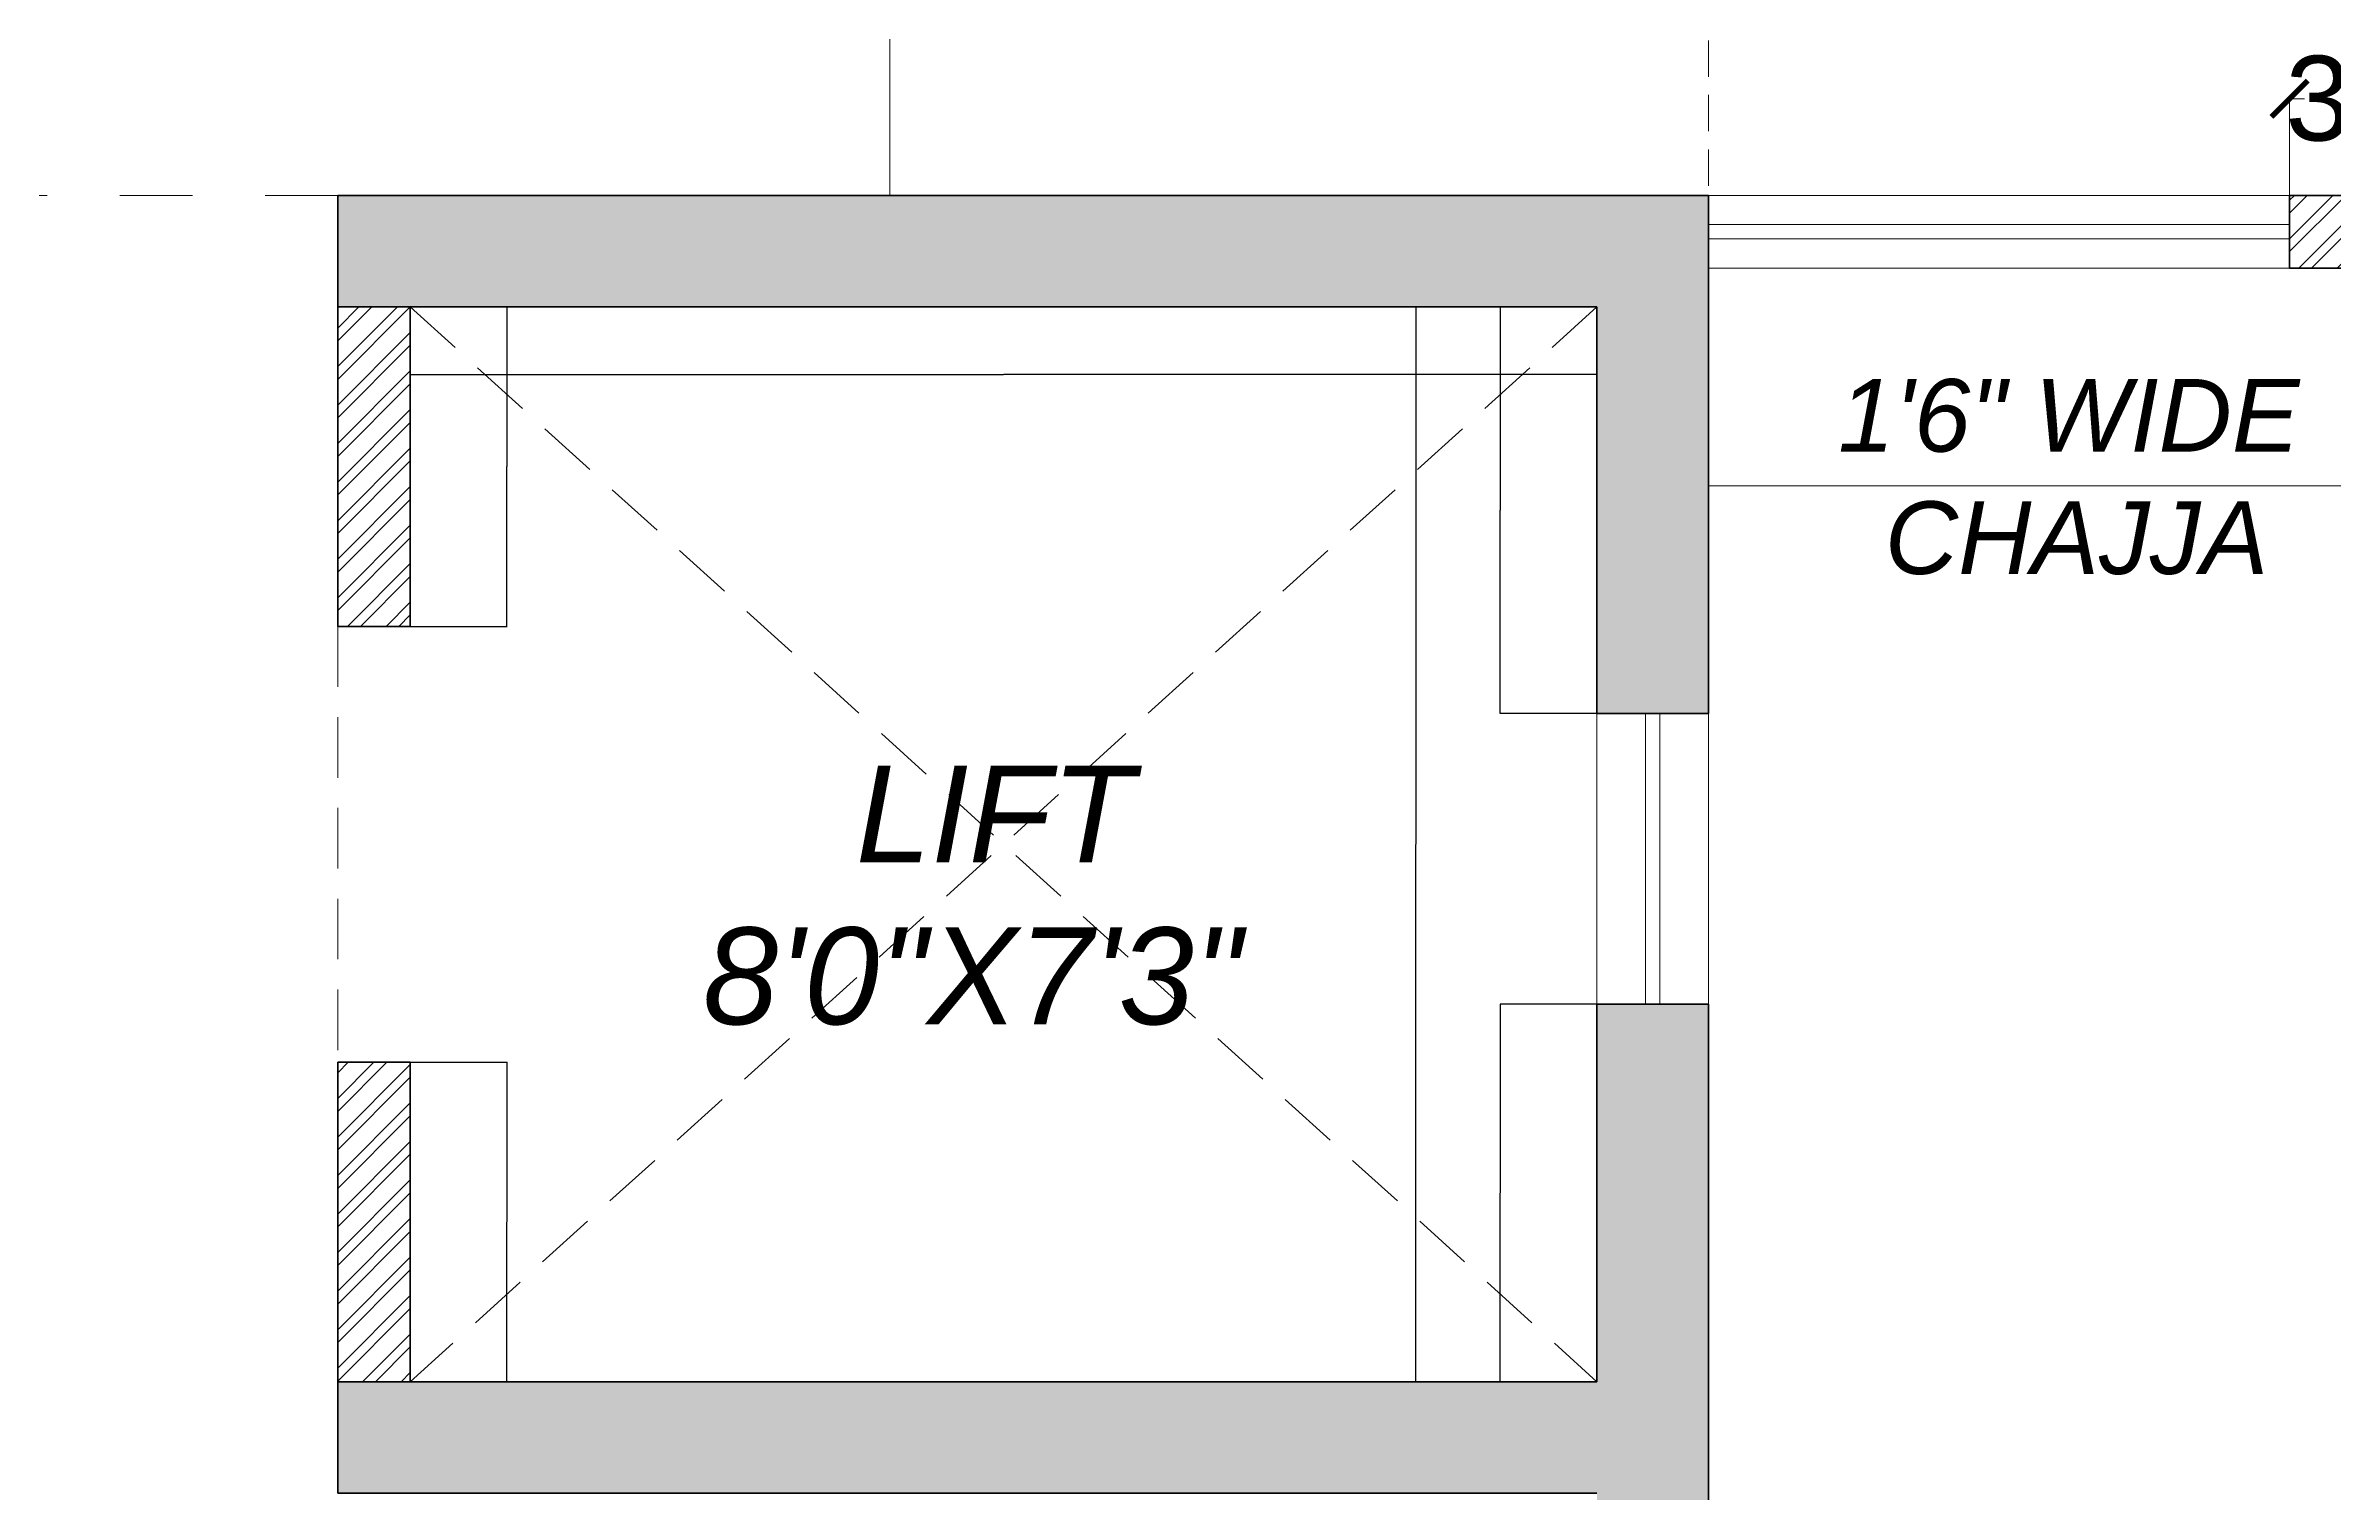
# Model space of a CAD drawing. Header units: millimetres. Extents: x 69529 to 85301, y 41669 to 59279.
# Drawn here: x 72277 to 77001, y 45079 to 48068 of the extents above; entities that cross this region are included whole.
import ezdxf

# ---------------------------------------------------------------- set-up
doc = ezdxf.new("R2010")
doc.units = ezdxf.units.MM
doc.linetypes.add('( Hidden )', pattern=[0.375, 0.25, -0.125])
doc.linetypes.add('DASH', pattern=[1, 0.5, -0.5])
doc.layers.add('-CG-P-DIM', color=7, linetype='Continuous')
for name, color, linetype, lineweight, true_color in [('DA_BUILDING LINE', 7, 'Continuous', 9, 0xdb0000), ('DA_DIMENSION', 7, 'Continuous', 5, 0x474747), ('DA_HATCH', 7, 'Continuous', 5, 0x545454)]:
    doc.layers.add(name, color=color, linetype=linetype, lineweight=lineweight, true_color=true_color)
for name, color, linetype, lineweight in [('DA_CARPET AREA RERA', 30, 'Continuous', 9), ('DA_CHAJJA', 44, 'Continuous', 0), ('DA_COLUMN', 40, 'Continuous', 40), ('DA_DOOR', 35, 'Continuous', 0), ('DA_DOTTED LINES', 8, 'DASH', 5), ('DA_TEXT IN SQ.FT', 193, 'Continuous', 9), ('DA_WALL', 7, 'Continuous', 35), ('DA_WINDOW', 4, 'Continuous', 9)]:
    doc.layers.add(name, color=color, linetype=linetype, lineweight=lineweight)
doc.styles.add('MtXpl_Arial', font='ArialItalic.ttf')
doc.styles.get("Standard").update_dxf_attribs({"font": 'Arial.ttf'})
doc.dimstyles.get("Standard").update_dxf_attribs({"dimtxt": 0.18, "dimasz": 0.18, "dimexe": 0.18, "dimexo": 0.0625, "dimgap": 0.09, "dimtad": 0, "dimtih": 1, "dimtoh": 1, "dimdec": 4, "dimzin": 0, "dimdsep": 46, "dimtxsty": 'Standard', "dimcen": 0.09, "dimadec": 0, "dimazin": 0, "dimtfac": 1, "dimtdec": 4, "dimtofl": 0, "dimtmove": 0, "dimatfit": 3, "dimfxl": 1, "dimtolj": 1, "dimtzin": 0, "dimarcsym": 0})

# ---------------------------------------------------------------- blocks, each defined once
blk = doc.blocks.new('_ArchTick')
at = {"color": 0, "linetype": 'ByBlock', "const_width": 0.15}
blk.add_lwpolyline([(-0.5, -0.5), (0.5, 0.5)], dxfattribs=at)
blk = doc.blocks.new('*D181')
at = {"layer": 'DA_DIMENSION', "transparency": 16777216}
for p, q in [((-24133.6, 88086.6), (-24133.6, 88286.2)), ((-24133.6, 88286), (-24102.5, 88286)), ((-23743.6, 88286), (-23774.6, 88286)), ((-23743.6, 88086.6), (-23743.6, 88286.2))]:
    blk.add_line(p, q, dxfattribs=at)
at = {"layer": 'Defpoints', "color": 0, "transparency": 16777216}
for p in [(-23743.6, 88286), (-24133.6, 88086.5), (-23743.6, 88086.5)]:
    blk.add_point(p, dxfattribs=at)
at = {"layer": 'DA_DIMENSION', "transparency": 16777216, "xscale": 75, "yscale": 75, "zscale": 75, "rotation": 180}
blk.add_blockref('_ArchTick', (-24133.6, 88286), dxfattribs=at)
at = {"layer": 'DA_DIMENSION', "transparency": 16777216, "xscale": 75, "yscale": 75, "zscale": 75}
blk.add_blockref('_ArchTick', (-23743.6, 88286), dxfattribs=at)
at = {"layer": 'DA_DIMENSION', "color": 7, "transparency": 16777216, "insert": (-23938.6, 88286), "char_height": 175, "attachment_point": 5}
blk.add_mtext('\\A1;390', dxfattribs=at)
blk = doc.blocks.new('*D481')
at = {"layer": 'DA_DIMENSION', "color": 0, "lineweight": -2, "transparency": 16777216}
for p, q in [((73029.2, 47528.9), (73029.2, 47388.7)), ((75479.2, 47528.9), (75479.2, 47388.7)), ((73029.4, 47388.8), (74253.6, 47388.8)), ((75479, 47388.8), (74254.9, 47388.8))]:
    blk.add_line(p, q, dxfattribs=at)
at = {"layer": 'DA_DIMENSION', "color": 0, "transparency": 16777216}
for points in [[(73029.4, 47388.9), (73029.4, 47388.8), (73029.2, 47388.8)], [(75479, 47388.9), (75479, 47388.8), (75479.2, 47388.8)]]:
    blk.add_solid(points, dxfattribs=at)
at = {"layer": 'Defpoints', "color": 0, "transparency": 16777216}
for p in [(73029.2, 47529), (75479.2, 47529), (75479.2, 47388.8)]:
    blk.add_point(p, dxfattribs=at)
at = {"layer": 'DA_DIMENSION', "color": 0, "transparency": 16777216, "insert": (74254.2, 47388.8), "char_height": 0.18, "attachment_point": 5}
blk.add_mtext('\\A1;2450.0000', dxfattribs=at)
blk = doc.blocks.new('*D497')
at = {"layer": 'DA_DIMENSION', "color": 0, "lineweight": -2, "transparency": 16777216}
for p, q in [((75479.2, 47529), (75105, 47529)), ((75105.1, 47528.8), (75105.1, 46419.2)), ((75105.1, 45309.2), (75105.1, 46418.8)), ((75479.2, 45309), (75105, 45309))]:
    blk.add_line(p, q, dxfattribs=at)
at = {"layer": 'DA_DIMENSION', "color": 0, "transparency": 16777216}
for points in [[(75105.1, 47528.8), (75105.2, 47528.8), (75105.1, 47529)], [(75105.1, 45309.2), (75105.2, 45309.2), (75105.1, 45309)]]:
    blk.add_solid(points, dxfattribs=at)
at = {"layer": 'Defpoints', "color": 0, "transparency": 16777216}
for p in [(75479.2, 47529), (75105.1, 45309), (75479.2, 45309)]:
    blk.add_point(p, dxfattribs=at)
at = {"layer": 'DA_DIMENSION', "color": 0, "transparency": 16777216, "insert": (75105.1, 46419), "char_height": 0.18, "attachment_point": 5}
blk.add_mtext('\\A1;2220.0000', dxfattribs=at)
blk = doc.blocks.new('*D482')
at = {"layer": 'DA_DIMENSION', "color": 0, "lineweight": -2, "transparency": 16777216}
for p, q in [((75479.2, 47529), (75279.3, 47529)), ((75279.5, 47528.8), (75279.5, 47109.2)), ((75279.5, 46689.2), (75279.5, 47108.8)), ((75479.2, 46689), (75279.3, 46689))]:
    blk.add_line(p, q, dxfattribs=at)
at = {"layer": 'DA_DIMENSION', "color": 0, "transparency": 16777216}
for points in [[(75279.5, 47528.8), (75279.6, 47528.8), (75279.5, 47529)], [(75279.5, 46689.2), (75279.6, 46689.2), (75279.5, 46689)]]:
    blk.add_solid(points, dxfattribs=at)
at = {"layer": 'Defpoints', "color": 0, "transparency": 16777216}
for p in [(75279.5, 47529), (75479.2, 47529), (75479.2, 46689)]:
    blk.add_point(p, dxfattribs=at)
at = {"layer": 'DA_DIMENSION', "color": 0, "transparency": 16777216, "insert": (75279.5, 47109), "char_height": 0.18, "attachment_point": 5}
blk.add_mtext('\\A1;EQ', dxfattribs=at)
blk = doc.blocks.new('*D483')
at = {"layer": 'DA_DIMENSION', "color": 0, "lineweight": -2, "transparency": 16777216}
for p, q in [((75479.2, 46089), (75279.3, 46089)), ((75279.5, 46088.8), (75279.5, 45699.2)), ((75279.5, 45309.2), (75279.5, 45698.8)), ((75479.2, 45309), (75279.3, 45309))]:
    blk.add_line(p, q, dxfattribs=at)
at = {"layer": 'DA_DIMENSION', "color": 0, "transparency": 16777216}
for points in [[(75279.5, 46088.8), (75279.6, 46088.8), (75279.5, 46089)], [(75279.5, 45309.2), (75279.6, 45309.2), (75279.5, 45309)]]:
    blk.add_solid(points, dxfattribs=at)
at = {"layer": 'Defpoints', "color": 0, "transparency": 16777216}
for p in [(75479.2, 46089), (75279.5, 45309), (75479.2, 45309)]:
    blk.add_point(p, dxfattribs=at)
at = {"layer": 'DA_DIMENSION', "color": 0, "transparency": 16777216, "insert": (75279.5, 45699), "char_height": 0.18, "attachment_point": 5}
blk.add_mtext('\\A1;EQ', dxfattribs=at)
blk = doc.blocks.new('*D486')
at = {"layer": 'DA_DIMENSION', "color": 0, "lineweight": -2, "transparency": 16777216}
for p, q in [((73029.3, 47529), (73229, 47529)), ((73228.8, 47528.8), (73228.8, 47199.2)), ((73228.8, 46869.2), (73228.8, 47198.8)), ((73029.3, 46869), (73229, 46869))]:
    blk.add_line(p, q, dxfattribs=at)
at = {"layer": 'DA_DIMENSION', "color": 0, "transparency": 16777216}
for points in [[(73228.8, 47528.8), (73228.9, 47528.8), (73228.8, 47529)], [(73228.8, 46869.2), (73228.9, 46869.2), (73228.8, 46869)]]:
    blk.add_solid(points, dxfattribs=at)
at = {"layer": 'Defpoints', "color": 0, "transparency": 16777216}
for p in [(73029.2, 47529), (73228.8, 47529), (73029.2, 46869)]:
    blk.add_point(p, dxfattribs=at)
at = {"layer": 'DA_DIMENSION', "color": 0, "transparency": 16777216, "insert": (73228.8, 47199), "char_height": 0.18, "attachment_point": 5}
blk.add_mtext('\\A1;EQ', dxfattribs=at)
blk = doc.blocks.new('*D487')
at = {"layer": 'DA_DIMENSION', "color": 0, "lineweight": -2, "transparency": 16777216}
for p, q in [((73029.3, 45969), (73229, 45969)), ((73228.8, 45968.8), (73228.8, 45639.2)), ((73228.8, 45309.2), (73228.8, 45638.8)), ((73029.3, 45309), (73229, 45309))]:
    blk.add_line(p, q, dxfattribs=at)
at = {"layer": 'DA_DIMENSION', "color": 0, "transparency": 16777216}
for points in [[(73228.8, 45968.8), (73228.9, 45968.8), (73228.8, 45969)], [(73228.8, 45309.2), (73228.9, 45309.2), (73228.8, 45309)]]:
    blk.add_solid(points, dxfattribs=at)
at = {"layer": 'Defpoints', "color": 0, "transparency": 16777216}
for p in [(73029.2, 45969), (73029.2, 45309), (73228.8, 45309)]:
    blk.add_point(p, dxfattribs=at)
at = {"layer": 'DA_DIMENSION', "color": 0, "transparency": 16777216, "insert": (73228.8, 45639), "char_height": 0.18, "attachment_point": 5}
blk.add_mtext('\\A1;EQ', dxfattribs=at)
blk = doc.blocks.new('fsdaafdh')
at = {"layer": 'DA_DIMENSION'}
dim = blk.add_linear_dim(base=(-23743.59418, 88285.98129), p1=(-24133.59418, 88086.52535), p2=(-23743.59418, 88086.52535), dimstyle='Standard', dxfattribs=at)
dim.commit()
dim.dimension.update_dxf_attribs({"geometry": '*D181', "text_midpoint": (-23938.59418, 88285.98129)})

msp = doc.modelspace()

# ---------------------------------------------------------------- hatches: boundary and pattern name
at = {"layer": '-CG-P-DIM', "true_color": 0x636466}
h = msp.add_hatch(color=251, dxfattribs=at)
h.dxf.hatch_style = 1
h.paths.add_polyline_path([(75709.22813, 43638.9767), (75709.22813, 42568.9767), (72879.22813, 42568.9767), (72879.22813, 42798.9767), (75479.22813, 42798.9767), (75479.22813, 43638.9767)])
h.paths.add_polyline_path([(75479.22813, 46088.9767), (75709.22813, 46088.9767), (75709.22813, 44238.9767), (75479.22813, 44238.9767), (75479.22813, 45078.9767), (72879.22813, 45078.9767), (72879.22813, 45308.9767), (75479.22813, 45308.9767)])
h.paths.add_polyline_path([(75479.22813, 46688.9767), (75479.22813, 47528.9767), (72879.22813, 47528.9767), (72879.22813, 47758.9767), (75709.22813, 47758.9767), (75709.22813, 46688.9767)])
at = {"layer": 'DA_HATCH'}
h = msp.add_hatch(dxfattribs=at)
h.set_pattern_fill('ANSI32', color=256, scale=150)
h.set_pattern_definition([(45, (101042.82, -215688.83), (-39.774756, 39.774756), []), (45, (101069.34, -215688.83), (-39.774756, 39.774756), [])])
h.paths.add_polyline_path([(78084.22813, 58058.9767), (78084.22813, 54438.9767), (77959.22813, 54438.9767), (77959.22813, 58058.9767), (77649.22813, 58058.9767), (77649.22813, 58208.9767), (77959.22813, 58208.9767), (77959.22813, 58958.9767), (77959.22813, 59108.9767), (78109.22813, 59108.9767), (78109.22813, 58208.9767), (78449.22813, 58208.9767), (78449.22813, 58058.9767)])
h.paths.add_polyline_path([(76589.22813, 58058.9767), (76899.22813, 58058.9767), (76899.22813, 58208.9767), (76614.22813, 58208.9767), (76614.22813, 58958.9767), (76614.22813, 59108.9767), (76464.22813, 59108.9767), (76464.22813, 58058.9767), (76464.22813, 57908.9767), (76589.22813, 57908.9767)])
h.paths.add_polyline_path([(80214.22813, 58058.9767), (80214.22813, 54438.9767), (80339.22813, 54438.9767), (80339.22813, 58058.9767), (80649.22813, 58058.9767), (80649.22813, 58208.9767), (80339.22813, 58208.9767), (80339.22813, 58958.9767), (80339.22813, 59108.9767), (80189.22813, 59108.9767), (80189.22813, 58208.9767), (79849.22813, 58208.9767), (79849.22813, 58058.9767)])
h.paths.add_polyline_path([(81709.22424, 58208.9767), (81709.22813, 58953.9767), (81709.22813, 59108.9767), (81859.22813, 59108.9767), (81859.22813, 58208.9767)])
h.paths.add_polyline_path([(81399.22813, 58058.9767), (81399.22813, 58208.9767), (81709.22813, 58208.9767), (81709.22813, 58058.9767)], flags=17)
h.paths.add_polyline_path([(81834.22813, 57008.9767), (81834.22813, 55458.9767), (81089.22813, 55458.9767), (81089.22813, 55583.9767), (81709.22813, 55583.9767), (81709.22813, 57008.9767)])
h.paths.add_polyline_path([(75709.22813, 54558.9767), (77039.22813, 54558.9767), (77039.22813, 54433.9767), (75709.22813, 54433.9767)])
h.paths.add_polyline_path([(76464.22813, 57008.9767), (76464.22813, 55458.9767), (77209.22813, 55458.9767), (77209.22813, 55583.9767), (76589.22813, 55583.9767), (76589.22813, 57008.9767)])
h.paths.add_polyline_path([(73414.22813, 54558.9767), (73264.22813, 54558.9767), (73264.22813, 56708.9767), (73414.22813, 56708.9767)])
h.paths.add_polyline_path([(73494.22813, 58678.9767), (73414.22813, 58678.9767), (73414.22813, 57908.9767), (73264.22813, 57908.9767), (73264.22813, 59108.9767), (73494.22813, 59108.9767)])
h.paths.add_polyline_path([(80214.22813, 49553.97669), (80214.22813, 50783.9767), (80214.22813, 53508.9767), (81834.22813, 53508.9767), (81834.22813, 53383.9767), (80339.22813, 53383.9767), (80339.22813, 50933.9767), (80649.22813, 50933.9767), (80649.22813, 50783.9767), (80364.22813, 50783.9767), (80364.22813, 47608.95613), (80134.22813, 47608.97669), (80134.22813, 47758.97669), (80214.22812, 47758.97669)])
h.paths.add_polyline_path([(81709.22813, 50933.9767), (81399.22813, 50933.9767), (81399.22813, 50783.9767), (81709.22813, 50783.9767)], flags=17)
h.paths.add_polyline_path([(81709.22813, 50783.9767), (81709.22813, 49703.97669), (81709.22813, 49553.97669), (81859.22813, 49553.97669), (81859.22813, 50173.9767), (81939.22813, 50173.9767), (81939.22813, 50323.9767), (81859.22813, 50323.9767), (81859.22813, 50783.9767)])
h.paths.add_polyline_path([(77299.22813, 47758.9767), (77299.22813, 47608.9767), (76909.22813, 47608.9767), (76909.22813, 47758.9767)])
edge = h.paths.add_edge_path()
edge.add_line((85034.22813, 50163.9767), (85034.22813, 54433.9767))
edge.add_line((85034.22813, 54433.9767), (85034.22813, 54558.9767))
edge.add_line((85034.22813, 54558.9767), (85034.22813, 58828.9767))
edge.add_line((85034.22813, 58828.9767), (84884.22813, 58828.9767))
edge.add_line((84884.22813, 58828.9767), (84884.22813, 54558.9767))
edge.add_line((84884.22813, 54558.9767), (81259.22813, 54558.9767))
edge.add_line((81259.22813, 54558.9767), (81259.22813, 54433.9767))
edge.add_line((81259.22813, 54433.9767), (84884.22813, 54433.9767))
edge.add_line((84884.22813, 54433.9767), (84884.22813, 50173.9767))
edge.add_line((84884.22813, 50173.9767), (85034.22813, 50173.9767))
h.paths.add_polyline_path([(81834.22813, 51983.9767), (81834.22813, 52638.9767), (81709.22813, 52638.9767), (81709.22813, 51983.9767)], flags=17)

# ---------------------------------------------------------------- linework, layer by layer
at = {"layer": 'DA_BUILDING LINE', "linetype": '( Hidden )', "ltscale": 500}
for p, q in [((77114.22117, 47608.9767), (75709.22813, 47608.9767)), ((75709.22813, 47608.9767), (75709.22813, 42568.9767))]:
    msp.add_line(p, q, dxfattribs=at)
at = {"layer": 'DA_CARPET AREA RERA'}
msp.add_lwpolyline([(74019.22813, 48978.9767), (74169.22813, 48978.9767), (75709.22813, 48978.9767), (75709.02425, 54558.9767), (73414.22813, 54558.9767), (73414.22813, 58678.9767), (76464.22813, 58678.9767), (76464.22813, 58058.9767), (81709.22813, 58058.9767), (81859.22813, 58058.9767), (81859.22813, 58678.9767), (84884.22813, 58678.9767), (84884.22813, 50323.9767), (81859.22813, 50323.9767), (81859.22813, 50933.9767), (80214.22813, 50933.9767), (80214.22812, 47758.97669), (80214.22813, 47608.97669), (77214.22813, 47608.9767), (77214.22813, 47758.9767), (74019.22813, 47758.9767), (74019.22813, 48818.9767)], close=True, dxfattribs=at)
at = {"layer": 'DA_CHAJJA'}
msp.add_line((77114.22813, 47158.9767), (75709.22813, 47158.9767), dxfattribs=at)
at = {"layer": 'DA_COLUMN'}
for p, q in [((72879.22813, 47528.9767), (72879.22813, 47758.9767)), ((72879.22813, 47758.9767), (75709.22813, 47758.9767)), ((75709.22813, 47758.9767), (75709.22813, 46688.9767)), ((75479.22813, 47528.9767), (72879.22813, 47528.9767)), ((75479.22813, 46688.9767), (75479.22813, 47528.9767)), ((75709.22813, 46688.9767), (75479.22813, 46688.9767)), ((75479.22813, 46088.9767), (75709.22813, 46088.9767)), ((75479.22813, 45308.9767), (75479.22813, 46088.9767)), ((75709.22813, 46088.9767), (75709.22813, 44238.9767)), ((72879.22813, 45078.9767), (72879.22813, 45308.9767)), ((72879.22813, 45308.9767), (75479.22813, 45308.9767)), ((75479.22813, 45078.9767), (72879.22813, 45078.9767))]:
    msp.add_line(p, q, dxfattribs=at)
at = {"layer": 'DA_DOOR', "ltscale": 300}
msp.add_line((74019.22813, 47758.9767), (74019.22813, 48978.9767), dxfattribs=at)
at = {"layer": 'DA_DOTTED LINES', "linetype": '( Hidden )', "ltscale": 300}
msp.add_line((75709.22813, 48978.9767), (75709.22813, 47758.9767), dxfattribs=at)
at = {"layer": 'DA_DOTTED LINES', "ltscale": 300}
msp.add_line((72879.22813, 47758.9767), (71329.22813, 47758.9767), dxfattribs=at)
at = {"layer": 'DA_DOTTED LINES', "linetype": '( Hidden )', "ltscale": 500}
for p, q in [((73029.22813, 47528.9767), (75479.22813, 45308.9767)), ((75479.22813, 47528.9767), (73029.22813, 45308.9767)), ((72879.22813, 46868.9767), (72879.22813, 45968.9767))]:
    msp.add_line(p, q, dxfattribs=at)
at = {"layer": 'DA_HATCH', "linetype": 'Continuous'}
for p, q in [((72879.22813, 47484.98647), (72923.21835, 47528.9767)), ((72879.22813, 47405.43696), (73002.76787, 47528.9767)), ((72879.22813, 47458.46997), (72949.73486, 47528.9767)), ((72879.22813, 47378.92045), (73029.22813, 47528.92045)), ((72879.22813, 47325.88745), (73029.22813, 47475.88745)), ((72879.22813, 47299.37094), (73029.22813, 47449.37094)), ((72879.22813, 47246.33793), (73029.22813, 47396.33793)), ((72879.22813, 47219.82143), (73029.22813, 47369.82143)), ((72879.22813, 47166.78842), (73029.22813, 47316.78842)), ((72879.22813, 47140.27192), (73029.22813, 47290.27192)), ((72879.22813, 47087.23891), (73029.22813, 47237.23891)), ((72879.22813, 47060.7224), (73029.22813, 47210.7224)), ((72879.22813, 47007.68939), (73029.22813, 47157.68939)), ((72879.22813, 46981.17289), (73029.22813, 47131.17289)), ((72879.22813, 46928.13988), (73029.22813, 47078.13988)), ((72879.22813, 46901.62338), (73029.22813, 47051.62338)), ((72899.61446, 46868.9767), (73029.22813, 46998.59037)), ((72926.13096, 46868.9767), (73029.22813, 46972.07386)), ((72979.16397, 46868.9767), (73029.22813, 46919.04086)), ((73005.68047, 46868.9767), (73029.22813, 46892.52435)), ((72879.22813, 45893.99621), (72954.20861, 45968.9767)), ((72879.22813, 45947.02922), (72901.1756, 45968.9767)), ((72879.22813, 45867.47971), (72980.72512, 45968.9767)), ((72879.22813, 45814.4467), (73029.22813, 45964.4467)), ((72879.22813, 45787.9302), (73029.22813, 45937.9302)), ((72879.22813, 45734.89719), (73029.22813, 45884.89719)), ((72879.22813, 45708.38068), (73029.22813, 45858.38068)), ((72879.22813, 45655.34767), (73029.22813, 45805.34767)), ((72879.22813, 45628.83117), (73029.22813, 45778.83117)), ((72879.22813, 45575.79816), (73029.22813, 45725.79816)), ((72879.22813, 45549.28166), (73029.22813, 45699.28166)), ((72879.22813, 45496.24865), (73029.22813, 45646.24865)), ((72879.22813, 45469.73214), (73029.22813, 45619.73214)), ((72879.22813, 45416.69914), (73029.22813, 45566.69914)), ((72879.22813, 45390.18263), (73029.22813, 45540.18263)), ((72879.22813, 45337.14962), (73029.22813, 45487.14962)), ((72879.22813, 45310.63312), (73029.22813, 45460.63312)), ((72930.60471, 45308.9767), (73029.22813, 45407.60011)), ((72957.12122, 45308.9767), (73029.22813, 45381.08361)), ((73010.15423, 45308.9767), (73029.22813, 45328.0506))]:
    msp.add_line(p, q, dxfattribs=at)
at = {"layer": 'DA_WALL'}
for p, q in [((72879.22813, 46868.9767), (72879.22813, 47528.9767)), ((72879.22813, 47528.9767), (73029.22813, 47528.9767)), ((73029.22813, 47528.9767), (73029.22813, 46868.9767)), ((73029.22813, 46868.9767), (72879.22813, 46868.9767)), ((73029.22813, 45968.9767), (72879.22813, 45968.9767)), ((72879.22813, 45968.9767), (72879.22813, 45308.9767)), ((73029.22813, 45308.9767), (73029.22813, 45968.9767)), ((72879.22813, 45308.9767), (73029.22813, 45308.9767))]:
    msp.add_line(p, q, dxfattribs=at)
msp.add_lwpolyline([(77299.22813, 47758.9767), (77299.22813, 47608.9767), (76909.22813, 47608.9767), (76909.22813, 47758.9767), (77299.22813, 47758.9767)], dxfattribs=at)
at = {"layer": 'DA_WINDOW'}
for p, q in [((75479.22813, 46688.9767), (75479.22813, 46088.9767)), ((75709.22813, 46688.9767), (75479.22813, 46688.9767)), ((75579.22813, 46088.9767), (75579.22813, 46688.9767)), ((75579.22813, 46688.9767), (75609.22813, 46688.9767)), ((75609.22813, 46688.9767), (75609.22813, 46088.9767)), ((75709.22813, 46088.9767), (75709.22813, 46688.9767)), ((75479.22813, 46088.9767), (75709.22813, 46088.9767)), ((75609.22813, 46088.9767), (75579.22813, 46088.9767))]:
    msp.add_line(p, q, dxfattribs=at)
for points in [[(75709.22813, 47608.9767), (76909.22813, 47608.9767), (76909.22813, 47758.9767), (75709.22813, 47758.9767)], [(75709.22813, 47698.9767), (76909.22813, 47698.97669), (76909.22813, 47668.97669), (75709.22813, 47668.9767)]]:
    msp.add_lwpolyline(points, close=True, dxfattribs=at)

# ---------------------------------------------------------------- block references
at = {"layer": 'DA_HATCH'}
msp.add_blockref('fsdaafdh', (101042.82231, -40327.54866), dxfattribs=at)

# ---------------------------------------------------------------- texts
at = {"layer": 'DA_TEXT IN SQ.FT', "style": 'MtXpl_Arial'}
for s, height, p in [('1\'6" WIDE', 150, (75977.10908, 47229.70762, 0)), ('CHAJJA', 150, (76073.54496, 46977.14964, 0)), (' LIFT', 200, (73871.39511, 46381.4499)), ('8\'0"X7\'3"', 200, (73633.33236, 46047.29801))]:
    msp.add_text(s, height=height, dxfattribs=at).set_placement(p)

# ---------------------------------------------------------------- dimensions: what is measured, and where the dimension line sits
at = {"layer": 'DA_DIMENSION'}
dim = msp.add_linear_dim(base=(75479.22813, 47388.84679), p1=(73029.22813, 47528.9767), p2=(75479.22813, 47528.9767), dimstyle='Standard', dxfattribs=at)
dim.commit()
dim.dimension.update_dxf_attribs({"geometry": '*D481', "text_midpoint": (74254.22813, 47388.84679)})
for base, p1, p2, picture, middle in [((73228.82084, 47528.9767), (73029.22813, 46868.9767), (73029.22813, 47528.9767), '*D486', (73228.82084, 47198.9767)), ((75279.52074, 47528.9767), (75479.22813, 46688.9767), (75479.22813, 47528.9767), '*D482', (75279.52074, 47108.9767)), ((75279.52074, 45308.9767), (75479.22813, 46088.9767), (75479.22813, 45308.9767), '*D483', (75279.52074, 45698.9767)), ((73228.82084, 45308.9767), (73029.22813, 45968.9767), (73029.22813, 45308.9767), '*D487', (73228.82084, 45638.9767))]:
    dim = msp.add_linear_dim(base=base, p1=p1, p2=p2, angle=90, text='EQ', dimstyle='Standard', dxfattribs=at)
    dim.commit()
    dim.dimension.update_dxf_attribs({"geometry": picture, "text_midpoint": middle})
dim = msp.add_linear_dim(base=(75105.13016, 45308.9767), p1=(75479.22813, 47528.9767), p2=(75479.22813, 45308.9767), angle=90, dimstyle='Standard', dxfattribs=at)
dim.commit()
dim.dimension.update_dxf_attribs({"geometry": '*D497', "text_midpoint": (75105.13016, 46418.9767)})

doc.saveas('drawing.dxf')
